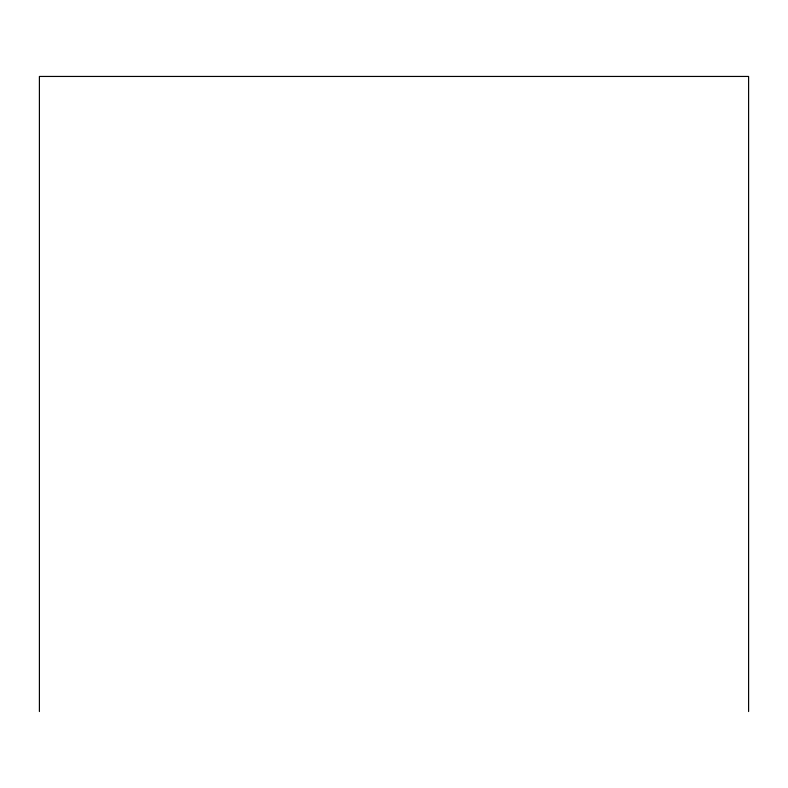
<?xml version="1.0" encoding="UTF-8"?>
<svg xmlns="http://www.w3.org/2000/svg" width="788" height="788" viewBox="0 0 788 788"><rect width="100%" height="100%" fill="white"/><g stroke="black" fill="none" stroke-linecap="round" stroke-linejoin="round"><path stroke-width="1.18" d="M748.6 711.554L748.6 76.446L39.4 76.446L39.4 711.554"/></g></svg>
